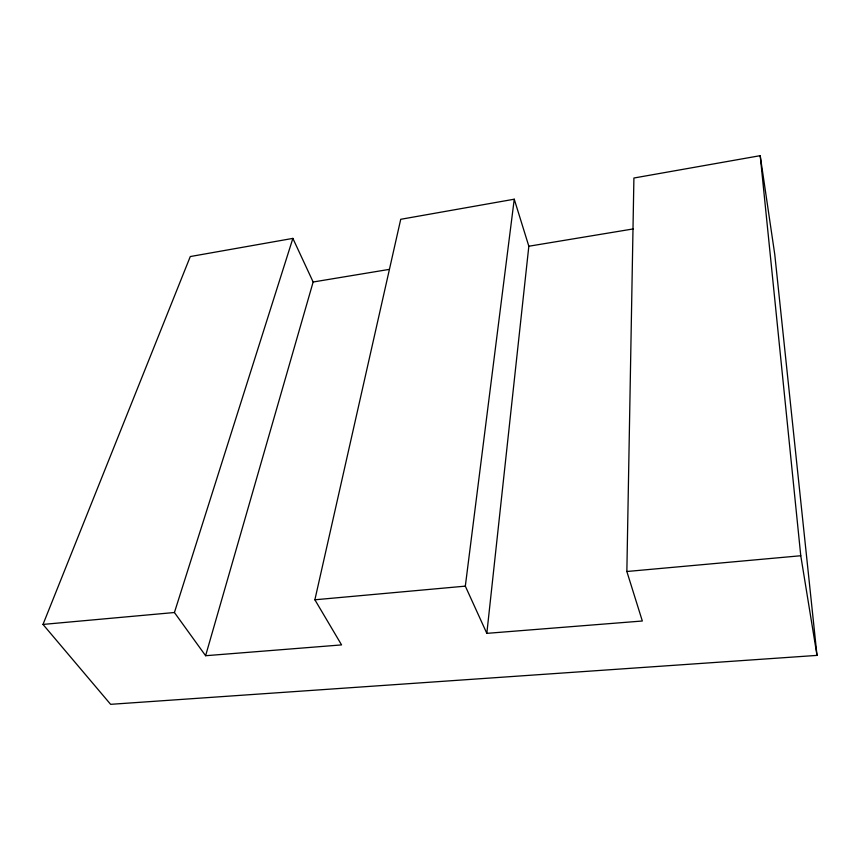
<?xml version="1.0" encoding="UTF-8"?>
<svg xmlns="http://www.w3.org/2000/svg" width="860" height="860" viewBox="0 0 860 860"><rect width="100%" height="100%" fill="white"/><g stroke="black" fill="none" stroke-linecap="round" stroke-linejoin="round"><path stroke-width="1.29" d="M626.854 571.502L633.906 178.02L760.208 155.671L774.763 254.409L817 655.395L110.618 704.329L43 624.424L190.286 256.549L292.873 238.392L313.147 282.005L205.604 655.718L341.57 644.903L314.878 599.786L400.728 219.3L514.248 199.208L528.836 246.229L486.825 633.358L642.334 621.006L626.854 571.502L800.767 555.743L817 655.395M486.825 633.358L465.325 586.144L514.248 199.208M205.604 655.718L174.429 612.513L292.873 238.392M313.147 282.005L389.387 269.363M528.836 246.229L633.261 228.921M43 624.424L174.429 612.513M314.878 599.786L465.325 586.144M760.208 155.671L800.767 555.743"/></g></svg>
